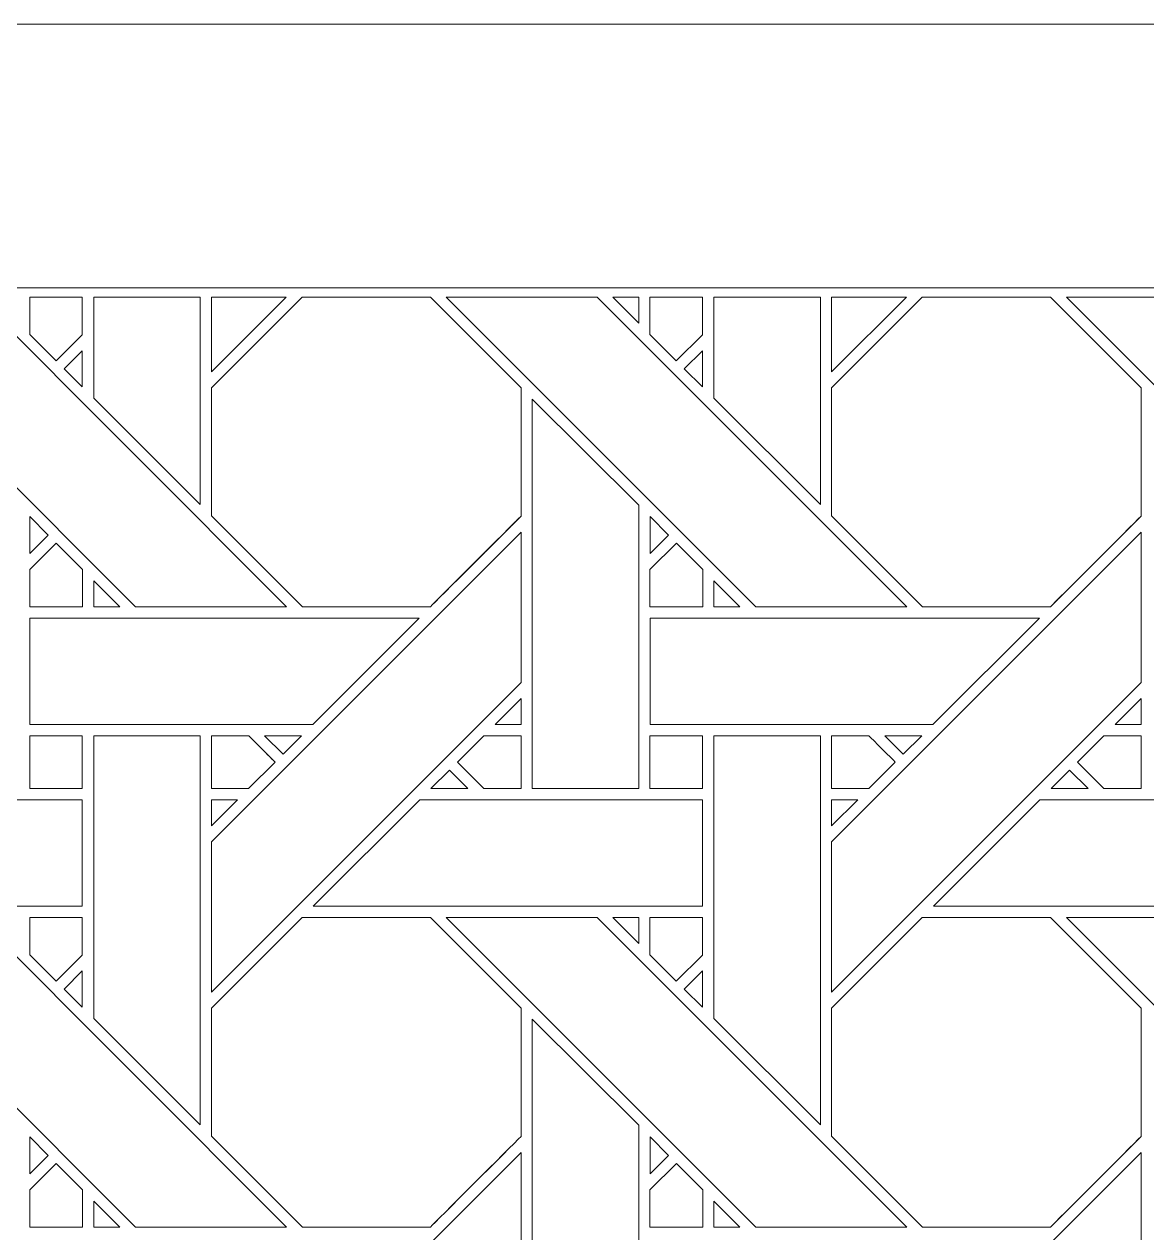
# Model space of a CAD drawing. Header units: inches. Extents: x 5.4 to 19.4, y 5.6 to 12.6.
# Drawn here: x 7.116 to 8.833, y 10.746 to 12.595 of the extents above; entities that cross this region are included whole.
import ezdxf

# ---------------------------------------------------------------- set-up
doc = ezdxf.new("R2010")
doc.units = ezdxf.units.IN
doc.header["$MEASUREMENT"] = 0
doc.layers.add('Design', color=7, linetype='Continuous', lineweight=0)

msp = doc.modelspace()

# ---------------------------------------------------------------- linework, layer by layer
at = {"layer": 'Design'}
for points, knots in [([(5.3829, 12.5948), (5.3829, 12.5948), (5.3829, 5.5948), (5.3829, 5.5948), (5.3829, 5.5948), (19.3829, 5.5948), (19.3829, 5.5948), (19.3829, 5.5948), (19.3829, 12.5948), (19.3829, 12.5948), (19.3829, 12.5948), (5.3829, 12.5948), (5.3829, 12.5948)], [0, 0, 0, 0, 1, 1, 1, 2, 2, 2, 3, 3, 3, 4, 4, 4, 4]), ([(5.8069, 12.1914), (5.8069, 12.1914), (5.8069, 5.9981), (5.8069, 5.9981), (5.8069, 5.9981), (18.9588, 5.9981), (18.9588, 5.9981), (18.9588, 5.9981), (18.9588, 12.1914), (18.9588, 12.1914), (18.9588, 12.1914), (5.8069, 12.1914), (5.8069, 12.1914)], [0, 0, 0, 0, 1, 1, 1, 2, 2, 2, 3, 3, 3, 4, 4, 4, 4]), ([(7.5174, 11.7036), (7.5174, 11.7036), (7.2864, 11.7036), (7.2864, 11.7036), (7.2864, 11.7036), (6.8128, 12.1773), (6.8128, 12.1773), (6.8128, 12.1773), (7.0438, 12.1773), (7.0438, 12.1773), (7.0438, 12.1773), (7.5174, 11.7036), (7.5174, 11.7036)], [0, 0, 0, 0, 1, 1, 1, 2, 2, 2, 3, 3, 3, 4, 4, 4, 4]), ([(7.2047, 12.1773), (7.2047, 12.1773), (7.2047, 12.1197), (7.2047, 12.1197), (7.2047, 12.1197), (7.1647, 12.0798), (7.1647, 12.0798), (7.1647, 12.0798), (7.1245, 12.1201), (7.1245, 12.1201), (7.1245, 12.1201), (7.1245, 12.1773), (7.1245, 12.1773), (7.1245, 12.1773), (7.2047, 12.1773), (7.2047, 12.1773)], [0, 0, 0, 0, 1, 1, 1, 2, 2, 2, 3, 3, 3, 4, 4, 4, 5, 5, 5, 5]), ([(7.2047, 12.1773), (7.2047, 12.1773), (7.2047, 12.1197), (7.2047, 12.1197), (7.2047, 12.1197), (7.1649, 12.0797), (7.1649, 12.0797), (7.1649, 12.0797), (7.1245, 12.1201), (7.1245, 12.1201), (7.1245, 12.1201), (7.1245, 12.1773), (7.1245, 12.1773), (7.1245, 12.1773), (7.2047, 12.1773), (7.2047, 12.1773)], [0, 0, 0, 0, 1, 1, 1, 2, 2, 2, 3, 3, 3, 4, 4, 4, 5, 5, 5, 5]), ([(7.3853, 12.1773), (7.3853, 12.1773), (7.3853, 11.86), (7.3853, 11.86), (7.3853, 11.86), (7.2223, 12.0229), (7.2223, 12.0229), (7.2223, 12.0229), (7.2223, 12.1773), (7.2223, 12.1773), (7.2223, 12.1773), (7.3853, 12.1773), (7.3853, 12.1773)], [0, 0, 0, 0, 1, 1, 1, 2, 2, 2, 3, 3, 3, 4, 4, 4, 4]), ([(7.876, 11.8424), (7.8582, 11.8244), (7.7463, 11.7127), (7.7373, 11.7037), (7.7373, 11.7037), (7.5416, 11.7037), (7.5416, 11.7037), (7.5416, 11.7037), (7.4023, 11.8429), (7.4023, 11.8429), (7.4023, 11.8429), (7.4023, 12.0386), (7.4023, 12.0386), (7.4023, 12.0386), (7.5411, 12.1773), (7.5411, 12.1773), (7.5411, 12.1773), (7.7373, 12.1773), (7.7373, 12.1773), (7.7373, 12.1773), (7.876, 12.0386), (7.876, 12.0386), (7.876, 12.0386), (7.876, 11.8424), (7.876, 11.8424)], [0, 0, 0, 0, 1, 1, 1, 2, 2, 2, 3, 3, 3, 4, 4, 4, 5, 5, 5, 6, 6, 6, 7, 7, 7, 8, 8, 8, 8]), ([(7.7373, 12.1773), (7.7373, 12.1773), (7.876, 12.0386), (7.876, 12.0386), (7.876, 12.0386), (7.876, 11.8424), (7.876, 11.8424), (7.8579, 11.8241), (7.7461, 11.7124), (7.7373, 11.7037), (7.7373, 11.7037), (7.5416, 11.7037), (7.5416, 11.7037), (7.5416, 11.7037), (7.4023, 11.8429), (7.4023, 11.8429), (7.4023, 11.8429), (7.4023, 12.0386), (7.4023, 12.0386), (7.4023, 12.0386), (7.5411, 12.1773), (7.5411, 12.1773), (7.5411, 12.1773), (7.7373, 12.1773), (7.7373, 12.1773)], [0, 0, 0, 0, 1, 1, 1, 2, 2, 2, 3, 3, 3, 4, 4, 4, 5, 5, 5, 6, 6, 6, 7, 7, 7, 8, 8, 8, 8]), ([(7.4024, 12.0629), (7.4024, 12.0629), (7.4024, 12.1773), (7.4024, 12.1773), (7.4024, 12.1773), (7.5168, 12.1773), (7.5168, 12.1773), (7.5168, 12.1773), (7.4024, 12.0629), (7.4024, 12.0629)], [0, 0, 0, 0, 1, 1, 1, 2, 2, 2, 3, 3, 3, 3]), ([(8.4661, 11.7036), (8.4661, 11.7036), (8.2351, 11.7036), (8.2351, 11.7036), (8.2351, 11.7036), (7.7616, 12.1773), (7.7616, 12.1773), (7.7616, 12.1773), (7.9925, 12.1773), (7.9925, 12.1773), (7.9925, 12.1773), (8.4661, 11.7036), (8.4661, 11.7036)], [0, 0, 0, 0, 1, 1, 1, 2, 2, 2, 3, 3, 3, 4, 4, 4, 4]), ([(8.0166, 12.1773), (8.0166, 12.1773), (8.0561, 12.1773), (8.0561, 12.1773), (8.0561, 12.1773), (8.0561, 12.1374), (8.0561, 12.1374), (8.0561, 12.1374), (8.0166, 12.1773), (8.0166, 12.1773)], [0, 0, 0, 0, 1, 1, 1, 2, 2, 2, 3, 3, 3, 3]), ([(8.1535, 12.1773), (8.1535, 12.1773), (8.1535, 12.1197), (8.1535, 12.1197), (8.1535, 12.1197), (8.1135, 12.0798), (8.1135, 12.0798), (8.1135, 12.0798), (8.0732, 12.1201), (8.0732, 12.1201), (8.0732, 12.1201), (8.0732, 12.1773), (8.0732, 12.1773), (8.0732, 12.1773), (8.1535, 12.1773), (8.1535, 12.1773)], [0, 0, 0, 0, 1, 1, 1, 2, 2, 2, 3, 3, 3, 4, 4, 4, 5, 5, 5, 5]), ([(8.1535, 12.1773), (8.1535, 12.1773), (8.1535, 12.1197), (8.1535, 12.1197), (8.1535, 12.1197), (8.1135, 12.0798), (8.1135, 12.0798), (8.1135, 12.0798), (8.0732, 12.1201), (8.0732, 12.1201), (8.0732, 12.1201), (8.0732, 12.1773), (8.0732, 12.1773), (8.0732, 12.1773), (8.1535, 12.1773), (8.1535, 12.1773)], [0, 0, 0, 0, 1, 1, 1, 2, 2, 2, 3, 3, 3, 4, 4, 4, 5, 5, 5, 5]), ([(8.334, 12.1773), (8.334, 12.1773), (8.334, 11.86), (8.334, 11.86), (8.334, 11.86), (8.1711, 12.0229), (8.1711, 12.0229), (8.1711, 12.0229), (8.1711, 12.1773), (8.1711, 12.1773), (8.1711, 12.1773), (8.334, 12.1773), (8.334, 12.1773)], [0, 0, 0, 0, 1, 1, 1, 2, 2, 2, 3, 3, 3, 4, 4, 4, 4]), ([(8.8247, 11.8424), (8.8069, 11.8244), (8.695, 11.7127), (8.686, 11.7037), (8.686, 11.7037), (8.4903, 11.7037), (8.4903, 11.7037), (8.4903, 11.7037), (8.3511, 11.8429), (8.3511, 11.8429), (8.3511, 11.8429), (8.3511, 12.0386), (8.3511, 12.0386), (8.3511, 12.0386), (8.4898, 12.1773), (8.4898, 12.1773), (8.4898, 12.1773), (8.686, 12.1773), (8.686, 12.1773), (8.686, 12.1773), (8.8247, 12.0386), (8.8247, 12.0386), (8.8247, 12.0386), (8.8247, 11.8424), (8.8247, 11.8424)], [0, 0, 0, 0, 1, 1, 1, 2, 2, 2, 3, 3, 3, 4, 4, 4, 5, 5, 5, 6, 6, 6, 7, 7, 7, 8, 8, 8, 8]), ([(8.3511, 12.0629), (8.3511, 12.0629), (8.3511, 12.1773), (8.3511, 12.1773), (8.3511, 12.1773), (8.4655, 12.1773), (8.4655, 12.1773), (8.4655, 12.1773), (8.3511, 12.0629), (8.3511, 12.0629)], [0, 0, 0, 0, 1, 1, 1, 2, 2, 2, 3, 3, 3, 3]), ([(8.686, 12.1773), (8.686, 12.1773), (8.8247, 12.0386), (8.8247, 12.0386), (8.8247, 12.0386), (8.8247, 11.8424), (8.8247, 11.8424), (8.8066, 11.8241), (8.6948, 11.7124), (8.686, 11.7037), (8.686, 11.7037), (8.4903, 11.7037), (8.4903, 11.7037), (8.4903, 11.7037), (8.3511, 11.8429), (8.3511, 11.8429), (8.3511, 11.8429), (8.3511, 12.0386), (8.3511, 12.0386), (8.3511, 12.0386), (8.4898, 12.1773), (8.4898, 12.1773), (8.4898, 12.1773), (8.686, 12.1773), (8.686, 12.1773)], [0, 0, 0, 0, 1, 1, 1, 2, 2, 2, 3, 3, 3, 4, 4, 4, 5, 5, 5, 6, 6, 6, 7, 7, 7, 8, 8, 8, 8]), ([(9.4149, 11.7036), (9.4149, 11.7036), (9.1838, 11.7036), (9.1838, 11.7036), (9.1838, 11.7036), (8.7103, 12.1773), (8.7103, 12.1773), (8.7103, 12.1773), (8.9412, 12.1773), (8.9412, 12.1773), (8.9412, 12.1773), (9.4149, 11.7036), (9.4149, 11.7036)], [0, 0, 0, 0, 1, 1, 1, 2, 2, 2, 3, 3, 3, 4, 4, 4, 4]), ([(7.177, 12.0676), (7.177, 12.0676), (7.2048, 12.0954), (7.2048, 12.0954), (7.2048, 12.0954), (7.2048, 12.0403), (7.2048, 12.0403), (7.2048, 12.0403), (7.177, 12.0676), (7.177, 12.0676)], [0, 0, 0, 0, 1, 1, 1, 2, 2, 2, 3, 3, 3, 3]), ([(8.1258, 12.0676), (8.1258, 12.0676), (8.1535, 12.0954), (8.1535, 12.0954), (8.1535, 12.0954), (8.1535, 12.0403), (8.1535, 12.0403), (8.1535, 12.0403), (8.1258, 12.0676), (8.1258, 12.0676)], [0, 0, 0, 0, 1, 1, 1, 2, 2, 2, 3, 3, 3, 3]), ([(7.8932, 11.4256), (7.8932, 11.4256), (7.8932, 12.0214), (7.8932, 12.0214), (7.8932, 12.0214), (8.056, 11.8593), (8.056, 11.8593), (8.056, 11.8593), (8.056, 11.4256), (8.056, 11.4256), (8.056, 11.4256), (7.8932, 11.4256), (7.8932, 11.4256)], [0, 0, 0, 0, 1, 1, 1, 2, 2, 2, 3, 3, 3, 4, 4, 4, 4]), ([(7.1246, 11.7851), (7.1246, 11.7851), (7.1246, 11.8418), (7.1246, 11.8418), (7.1246, 11.8418), (7.1527, 11.8132), (7.1527, 11.8132), (7.1527, 11.8132), (7.1246, 11.7851), (7.1246, 11.7851)], [0, 0, 0, 0, 1, 1, 1, 2, 2, 2, 3, 3, 3, 3]), ([(8.0733, 11.7851), (8.0733, 11.7851), (8.0733, 11.8418), (8.0733, 11.8418), (8.0733, 11.8418), (8.1015, 11.8132), (8.1015, 11.8132), (8.1015, 11.8132), (8.0733, 11.7851), (8.0733, 11.7851)], [0, 0, 0, 0, 1, 1, 1, 2, 2, 2, 3, 3, 3, 3]), ([(7.8761, 11.5879), (7.8761, 11.5879), (7.4024, 11.1142), (7.4024, 11.1142), (7.4024, 11.1142), (7.4024, 11.3443), (7.4024, 11.3443), (7.4024, 11.3443), (7.8761, 11.8179), (7.8761, 11.8179), (7.8761, 11.8179), (7.8761, 11.5879), (7.8761, 11.5879)], [0, 0, 0, 0, 1, 1, 1, 2, 2, 2, 3, 3, 3, 4, 4, 4, 4]), ([(8.8248, 11.5879), (8.8248, 11.5879), (8.3511, 11.1142), (8.3511, 11.1142), (8.3511, 11.1142), (8.3511, 11.3443), (8.3511, 11.3443), (8.3511, 11.3443), (8.8248, 11.8179), (8.8248, 11.8179), (8.8248, 11.8179), (8.8248, 11.5879), (8.8248, 11.5879)], [0, 0, 0, 0, 1, 1, 1, 2, 2, 2, 3, 3, 3, 4, 4, 4, 4]), ([(7.2051, 11.7035), (7.2051, 11.7035), (7.1244, 11.7035), (7.1244, 11.7035), (7.1244, 11.7035), (7.1244, 11.7607), (7.1244, 11.7607), (7.1244, 11.7607), (7.1648, 11.801), (7.1648, 11.801), (7.1648, 11.801), (7.2051, 11.7607), (7.2051, 11.7607), (7.2051, 11.7607), (7.2051, 11.7035), (7.2051, 11.7035)], [0, 0, 0, 0, 1, 1, 1, 2, 2, 2, 3, 3, 3, 4, 4, 4, 5, 5, 5, 5]), ([(7.1648, 11.801), (7.1648, 11.801), (7.2052, 11.7607), (7.2052, 11.7607), (7.2052, 11.7607), (7.2052, 11.7034), (7.2052, 11.7034), (7.2052, 11.7034), (7.1246, 11.7034), (7.1246, 11.7034), (7.1246, 11.7034), (7.1246, 11.7607), (7.1246, 11.7607), (7.1246, 11.7607), (7.1648, 11.801), (7.1648, 11.801)], [0, 0, 0, 0, 1, 1, 1, 2, 2, 2, 3, 3, 3, 4, 4, 4, 5, 5, 5, 5]), ([(8.0732, 11.7034), (8.0732, 11.7034), (8.0732, 11.7607), (8.0732, 11.7607), (8.0732, 11.7607), (8.1136, 11.801), (8.1136, 11.801), (8.1136, 11.801), (8.1539, 11.7607), (8.1539, 11.7607), (8.1539, 11.7607), (8.1539, 11.7034), (8.1539, 11.7034), (8.1539, 11.7034), (8.0732, 11.7034), (8.0732, 11.7034)], [0, 0, 0, 0, 1, 1, 1, 2, 2, 2, 3, 3, 3, 4, 4, 4, 5, 5, 5, 5]), ([(8.1136, 11.801), (8.1136, 11.801), (8.1539, 11.7607), (8.1539, 11.7607), (8.1539, 11.7607), (8.1539, 11.7034), (8.1539, 11.7034), (8.1539, 11.7034), (8.0732, 11.7034), (8.0732, 11.7034), (8.0732, 11.7034), (8.0732, 11.7607), (8.0732, 11.7607), (8.0732, 11.7607), (8.1136, 11.801), (8.1136, 11.801)], [0, 0, 0, 0, 1, 1, 1, 2, 2, 2, 3, 3, 3, 4, 4, 4, 5, 5, 5, 5]), ([(7.2225, 11.7036), (7.2225, 11.7036), (7.2225, 11.7434), (7.2225, 11.7434), (7.2225, 11.7434), (7.2622, 11.7036), (7.2622, 11.7036), (7.2622, 11.7036), (7.2225, 11.7036), (7.2225, 11.7036)], [0, 0, 0, 0, 1, 1, 1, 2, 2, 2, 3, 3, 3, 3]), ([(8.1712, 11.7036), (8.1712, 11.7036), (8.1712, 11.7434), (8.1712, 11.7434), (8.1712, 11.7434), (8.2109, 11.7036), (8.2109, 11.7036), (8.2109, 11.7036), (8.1712, 11.7036), (8.1712, 11.7036)], [0, 0, 0, 0, 1, 1, 1, 2, 2, 2, 3, 3, 3, 3]), ([(7.5575, 11.5237), (7.5575, 11.5237), (7.1246, 11.5237), (7.1246, 11.5237), (7.1246, 11.5237), (7.1246, 11.6864), (7.1246, 11.6864), (7.1246, 11.6864), (7.7202, 11.6864), (7.7202, 11.6864), (7.7202, 11.6864), (7.5575, 11.5237), (7.5575, 11.5237)], [0, 0, 0, 0, 1, 1, 1, 2, 2, 2, 3, 3, 3, 4, 4, 4, 4]), ([(8.5062, 11.5237), (8.5062, 11.5237), (8.0733, 11.5237), (8.0733, 11.5237), (8.0733, 11.5237), (8.0733, 11.6864), (8.0733, 11.6864), (8.0733, 11.6864), (8.669, 11.6864), (8.669, 11.6864), (8.669, 11.6864), (8.5062, 11.5237), (8.5062, 11.5237)], [0, 0, 0, 0, 1, 1, 1, 2, 2, 2, 3, 3, 3, 4, 4, 4, 4]), ([(7.8363, 11.5237), (7.8363, 11.5237), (7.8761, 11.5635), (7.8761, 11.5635), (7.8761, 11.5635), (7.8761, 11.5237), (7.8761, 11.5237), (7.8761, 11.5237), (7.8363, 11.5237), (7.8363, 11.5237)], [0, 0, 0, 0, 1, 1, 1, 2, 2, 2, 3, 3, 3, 3]), ([(8.785, 11.5237), (8.785, 11.5237), (8.8248, 11.5635), (8.8248, 11.5635), (8.8248, 11.5635), (8.8248, 11.5237), (8.8248, 11.5237), (8.8248, 11.5237), (8.785, 11.5237), (8.785, 11.5237)], [0, 0, 0, 0, 1, 1, 1, 2, 2, 2, 3, 3, 3, 3]), ([(7.1245, 11.4256), (7.1245, 11.4256), (7.1245, 11.5064), (7.1245, 11.5064), (7.1245, 11.5064), (7.2047, 11.5064), (7.2047, 11.5064), (7.2047, 11.5064), (7.2047, 11.4256), (7.2047, 11.4256), (7.2047, 11.4256), (7.1245, 11.4256), (7.1245, 11.4256)], [0, 0, 0, 0, 1, 1, 1, 2, 2, 2, 3, 3, 3, 4, 4, 4, 4]), ([(7.1245, 11.4256), (7.1245, 11.4256), (7.1245, 11.5064), (7.1245, 11.5064), (7.1245, 11.5064), (7.2047, 11.5064), (7.2047, 11.5064), (7.2047, 11.5064), (7.2047, 11.4256), (7.2047, 11.4256), (7.2047, 11.4256), (7.1245, 11.4256), (7.1245, 11.4256)], [0, 0, 0, 0, 1, 1, 1, 2, 2, 2, 3, 3, 3, 4, 4, 4, 4]), ([(7.2223, 11.0742), (7.2223, 11.0742), (7.2223, 11.5064), (7.2223, 11.5064), (7.2223, 11.5064), (7.3853, 11.5064), (7.3853, 11.5064), (7.3853, 11.5064), (7.3853, 10.9113), (7.3853, 10.9113), (7.3853, 10.9113), (7.2223, 11.0742), (7.2223, 11.0742)], [0, 0, 0, 0, 1, 1, 1, 2, 2, 2, 3, 3, 3, 4, 4, 4, 4]), ([(7.4594, 11.5064), (7.4646, 11.5013), (7.4953, 11.4705), (7.4997, 11.4661), (7.4997, 11.4661), (7.4593, 11.4257), (7.4593, 11.4257), (7.4593, 11.4257), (7.4023, 11.4257), (7.4023, 11.4257), (7.4023, 11.4257), (7.4023, 11.5064), (7.4023, 11.5064), (7.4023, 11.5064), (7.4594, 11.5064), (7.4594, 11.5064)], [0, 0, 0, 0, 1, 1, 1, 2, 2, 2, 3, 3, 3, 4, 4, 4, 5, 5, 5, 5]), ([(7.484, 11.4819), (7.4899, 11.4759), (7.4956, 11.4702), (7.4997, 11.4661), (7.4997, 11.4661), (7.4593, 11.4257), (7.4593, 11.4257), (7.4593, 11.4257), (7.4023, 11.4257), (7.4023, 11.4257), (7.4023, 11.4257), (7.4023, 11.5064), (7.4023, 11.5064), (7.4023, 11.5064), (7.4594, 11.5064), (7.4594, 11.5064), (7.4648, 11.5011), (7.4747, 11.4912), (7.484, 11.4819)], [0, 0, 0, 0, 1, 1, 1, 2, 2, 2, 3, 3, 3, 4, 4, 4, 5, 5, 5, 6, 6, 6, 6]), ([(7.4838, 11.5064), (7.4838, 11.5064), (7.5403, 11.5064), (7.5403, 11.5064), (7.5403, 11.5064), (7.512, 11.4782), (7.512, 11.4782), (7.512, 11.4782), (7.4838, 11.5064), (7.4838, 11.5064)], [0, 0, 0, 0, 1, 1, 1, 2, 2, 2, 3, 3, 3, 3]), ([(7.876, 11.5064), (7.876, 11.5064), (7.876, 11.4256), (7.876, 11.4256), (7.876, 11.4256), (7.8189, 11.4256), (7.8189, 11.4256), (7.8189, 11.4256), (7.7786, 11.466), (7.7786, 11.466), (7.7786, 11.466), (7.819, 11.5064), (7.819, 11.5064), (7.819, 11.5064), (7.876, 11.5064), (7.876, 11.5064)], [0, 0, 0, 0, 1, 1, 1, 2, 2, 2, 3, 3, 3, 4, 4, 4, 5, 5, 5, 5]), ([(7.876, 11.5064), (7.876, 11.5064), (7.876, 11.4256), (7.876, 11.4256), (7.876, 11.4256), (7.8189, 11.4256), (7.8189, 11.4256), (7.8189, 11.4256), (7.7786, 11.466), (7.7786, 11.466), (7.7786, 11.466), (7.819, 11.5064), (7.819, 11.5064), (7.819, 11.5064), (7.876, 11.5064), (7.876, 11.5064)], [0, 0, 0, 0, 1, 1, 1, 2, 2, 2, 3, 3, 3, 4, 4, 4, 5, 5, 5, 5]), ([(8.1535, 11.4256), (8.1535, 11.4256), (8.0732, 11.4256), (8.0732, 11.4256), (8.0732, 11.4256), (8.0732, 11.5064), (8.0732, 11.5064), (8.0732, 11.5064), (8.1535, 11.5064), (8.1535, 11.5064), (8.1535, 11.5064), (8.1535, 11.4256), (8.1535, 11.4256)], [0, 0, 0, 0, 1, 1, 1, 2, 2, 2, 3, 3, 3, 4, 4, 4, 4]), ([(8.0732, 11.5064), (8.0732, 11.5064), (8.1535, 11.5064), (8.1535, 11.5064), (8.1535, 11.5064), (8.1535, 11.4256), (8.1535, 11.4256), (8.1535, 11.4256), (8.0732, 11.4256), (8.0732, 11.4256), (8.0732, 11.4256), (8.0732, 11.5064), (8.0732, 11.5064)], [0, 0, 0, 0, 1, 1, 1, 2, 2, 2, 3, 3, 3, 4, 4, 4, 4]), ([(8.1711, 11.0742), (8.1711, 11.0742), (8.1711, 11.5064), (8.1711, 11.5064), (8.1711, 11.5064), (8.334, 11.5064), (8.334, 11.5064), (8.334, 11.5064), (8.334, 10.9113), (8.334, 10.9113), (8.334, 10.9113), (8.1711, 11.0742), (8.1711, 11.0742)], [0, 0, 0, 0, 1, 1, 1, 2, 2, 2, 3, 3, 3, 4, 4, 4, 4]), ([(8.4081, 11.5064), (8.4133, 11.5013), (8.4441, 11.4705), (8.4485, 11.4661), (8.4485, 11.4661), (8.4081, 11.4257), (8.4081, 11.4257), (8.4081, 11.4257), (8.3511, 11.4257), (8.3511, 11.4257), (8.3511, 11.4257), (8.3511, 11.5064), (8.3511, 11.5064), (8.3511, 11.5064), (8.4081, 11.5064), (8.4081, 11.5064)], [0, 0, 0, 0, 1, 1, 1, 2, 2, 2, 3, 3, 3, 4, 4, 4, 5, 5, 5, 5]), ([(8.4485, 11.4661), (8.4485, 11.4661), (8.4081, 11.4257), (8.4081, 11.4257), (8.4081, 11.4257), (8.3511, 11.4257), (8.3511, 11.4257), (8.3511, 11.4257), (8.3511, 11.5064), (8.3511, 11.5064), (8.3511, 11.5064), (8.4081, 11.5064), (8.4081, 11.5064), (8.4134, 11.5012), (8.4442, 11.4704), (8.4485, 11.4661)], [0, 0, 0, 0, 1, 1, 1, 2, 2, 2, 3, 3, 3, 4, 4, 4, 5, 5, 5, 5]), ([(8.4326, 11.5064), (8.4326, 11.5064), (8.489, 11.5064), (8.489, 11.5064), (8.489, 11.5064), (8.4607, 11.4782), (8.4607, 11.4782), (8.4607, 11.4782), (8.4326, 11.5064), (8.4326, 11.5064)], [0, 0, 0, 0, 1, 1, 1, 2, 2, 2, 3, 3, 3, 3]), ([(8.8248, 11.5064), (8.8248, 11.5064), (8.8248, 11.4256), (8.8248, 11.4256), (8.8248, 11.4256), (8.7676, 11.4256), (8.7676, 11.4256), (8.7676, 11.4256), (8.7273, 11.466), (8.7273, 11.466), (8.7273, 11.466), (8.7677, 11.5064), (8.7677, 11.5064), (8.7677, 11.5064), (8.8248, 11.5064), (8.8248, 11.5064)], [0, 0, 0, 0, 1, 1, 1, 2, 2, 2, 3, 3, 3, 4, 4, 4, 5, 5, 5, 5]), ([(8.8248, 11.5064), (8.8248, 11.5064), (8.8248, 11.4256), (8.8248, 11.4256), (8.8248, 11.4256), (8.7676, 11.4256), (8.7676, 11.4256), (8.7676, 11.4256), (8.7273, 11.466), (8.7273, 11.466), (8.7273, 11.466), (8.7677, 11.5064), (8.7677, 11.5064), (8.7677, 11.5064), (8.8248, 11.5064), (8.8248, 11.5064)], [0, 0, 0, 0, 1, 1, 1, 2, 2, 2, 3, 3, 3, 4, 4, 4, 5, 5, 5, 5]), ([(7.7947, 11.4256), (7.7947, 11.4256), (7.7382, 11.4256), (7.7382, 11.4256), (7.7382, 11.4256), (7.7665, 11.4539), (7.7665, 11.4539), (7.7665, 11.4539), (7.7947, 11.4256), (7.7947, 11.4256)], [0, 0, 0, 0, 1, 1, 1, 2, 2, 2, 3, 3, 3, 3]), ([(8.7435, 11.4256), (8.7435, 11.4256), (8.687, 11.4256), (8.687, 11.4256), (8.687, 11.4256), (8.7152, 11.4539), (8.7152, 11.4539), (8.7152, 11.4539), (8.7435, 11.4256), (8.7435, 11.4256)], [0, 0, 0, 0, 1, 1, 1, 2, 2, 2, 3, 3, 3, 3]), ([(7.2048, 11.4085), (7.2048, 11.4085), (7.2048, 11.2457), (7.2048, 11.2457), (7.2048, 11.2457), (6.6095, 11.2457), (6.6095, 11.2457), (6.6095, 11.2457), (6.7724, 11.4085), (6.7724, 11.4085), (6.7724, 11.4085), (7.2048, 11.4085), (7.2048, 11.4085)], [0, 0, 0, 0, 1, 1, 1, 2, 2, 2, 3, 3, 3, 4, 4, 4, 4]), ([(7.4422, 11.4085), (7.4422, 11.4085), (7.4024, 11.3687), (7.4024, 11.3687), (7.4024, 11.3687), (7.4024, 11.4085), (7.4024, 11.4085), (7.4024, 11.4085), (7.4422, 11.4085), (7.4422, 11.4085)], [0, 0, 0, 0, 1, 1, 1, 2, 2, 2, 3, 3, 3, 3]), ([(8.1535, 11.4085), (8.1535, 11.4085), (8.1535, 11.2457), (8.1535, 11.2457), (8.1535, 11.2457), (7.5582, 11.2457), (7.5582, 11.2457), (7.5582, 11.2457), (7.7211, 11.4085), (7.7211, 11.4085), (7.7211, 11.4085), (8.1535, 11.4085), (8.1535, 11.4085)], [0, 0, 0, 0, 1, 1, 1, 2, 2, 2, 3, 3, 3, 4, 4, 4, 4]), ([(8.391, 11.4085), (8.391, 11.4085), (8.3511, 11.3687), (8.3511, 11.3687), (8.3511, 11.3687), (8.3511, 11.4085), (8.3511, 11.4085), (8.3511, 11.4085), (8.391, 11.4085), (8.391, 11.4085)], [0, 0, 0, 0, 1, 1, 1, 2, 2, 2, 3, 3, 3, 3]), ([(9.1022, 11.4085), (9.1022, 11.4085), (9.1022, 11.2457), (9.1022, 11.2457), (9.1022, 11.2457), (8.507, 11.2457), (8.507, 11.2457), (8.507, 11.2457), (8.6698, 11.4085), (8.6698, 11.4085), (8.6698, 11.4085), (9.1022, 11.4085), (9.1022, 11.4085)], [0, 0, 0, 0, 1, 1, 1, 2, 2, 2, 3, 3, 3, 4, 4, 4, 4]), ([(7.5174, 10.7549), (7.5174, 10.7549), (7.2864, 10.7549), (7.2864, 10.7549), (7.2864, 10.7549), (6.8128, 11.2285), (6.8128, 11.2285), (6.8128, 11.2285), (7.0438, 11.2285), (7.0438, 11.2285), (7.0438, 11.2285), (7.5174, 10.7549), (7.5174, 10.7549)], [0, 0, 0, 0, 1, 1, 1, 2, 2, 2, 3, 3, 3, 4, 4, 4, 4]), ([(7.2047, 11.2286), (7.2047, 11.2286), (7.2047, 11.171), (7.2047, 11.171), (7.2047, 11.171), (7.1648, 11.131), (7.1648, 11.131), (7.1648, 11.131), (7.1245, 11.1714), (7.1245, 11.1714), (7.1245, 11.1714), (7.1245, 11.2286), (7.1245, 11.2286), (7.1245, 11.2286), (7.2047, 11.2286), (7.2047, 11.2286)], [0, 0, 0, 0, 1, 1, 1, 2, 2, 2, 3, 3, 3, 4, 4, 4, 5, 5, 5, 5]), ([(7.2047, 11.171), (7.2047, 11.171), (7.1648, 11.131), (7.1648, 11.131), (7.1648, 11.131), (7.1245, 11.1714), (7.1245, 11.1714), (7.1245, 11.1714), (7.1245, 11.2286), (7.1245, 11.2286), (7.1245, 11.2286), (7.2047, 11.2286), (7.2047, 11.2286), (7.2047, 11.2286), (7.2047, 11.171), (7.2047, 11.171)], [0, 0, 0, 0, 1, 1, 1, 2, 2, 2, 3, 3, 3, 4, 4, 4, 5, 5, 5, 5]), ([(7.5411, 11.2285), (7.5411, 11.2285), (7.7373, 11.2285), (7.7373, 11.2285), (7.7373, 11.2285), (7.876, 11.0898), (7.876, 11.0898), (7.876, 11.0898), (7.876, 10.8936), (7.876, 10.8936), (7.8582, 10.8757), (7.7463, 10.7639), (7.7373, 10.7549), (7.7373, 10.7549), (7.5416, 10.7549), (7.5416, 10.7549), (7.5416, 10.7549), (7.4023, 10.8942), (7.4023, 10.8942), (7.4023, 10.8942), (7.4023, 11.0898), (7.4023, 11.0898), (7.4023, 11.0898), (7.5411, 11.2285), (7.5411, 11.2285)], [0, 0, 0, 0, 1, 1, 1, 2, 2, 2, 3, 3, 3, 4, 4, 4, 5, 5, 5, 6, 6, 6, 7, 7, 7, 8, 8, 8, 8]), ([(7.7373, 11.2285), (7.7373, 11.2285), (7.876, 11.0898), (7.876, 11.0898), (7.876, 11.0898), (7.876, 10.8936), (7.876, 10.8936), (7.8584, 10.8759), (7.7464, 10.7641), (7.7373, 10.7549), (7.7373, 10.7549), (7.5416, 10.7549), (7.5416, 10.7549), (7.5416, 10.7549), (7.4023, 10.8942), (7.4023, 10.8942), (7.4023, 10.8942), (7.4023, 11.0898), (7.4023, 11.0898), (7.4023, 11.0898), (7.5411, 11.2285), (7.5411, 11.2285), (7.5411, 11.2285), (7.7373, 11.2285), (7.7373, 11.2285)], [0, 0, 0, 0, 1, 1, 1, 2, 2, 2, 3, 3, 3, 4, 4, 4, 5, 5, 5, 6, 6, 6, 7, 7, 7, 8, 8, 8, 8]), ([(8.4661, 10.7549), (8.4661, 10.7549), (8.2351, 10.7549), (8.2351, 10.7549), (8.2351, 10.7549), (7.7616, 11.2285), (7.7616, 11.2285), (7.7616, 11.2285), (7.9925, 11.2285), (7.9925, 11.2285), (7.9925, 11.2285), (8.4661, 10.7549), (8.4661, 10.7549)], [0, 0, 0, 0, 1, 1, 1, 2, 2, 2, 3, 3, 3, 4, 4, 4, 4]), ([(8.0166, 11.2285), (8.0166, 11.2285), (8.0561, 11.2285), (8.0561, 11.2285), (8.0561, 11.2285), (8.0561, 11.1887), (8.0561, 11.1887), (8.0561, 11.1887), (8.0166, 11.2285), (8.0166, 11.2285)], [0, 0, 0, 0, 1, 1, 1, 2, 2, 2, 3, 3, 3, 3]), ([(8.1535, 11.2286), (8.1535, 11.2286), (8.1535, 11.171), (8.1535, 11.171), (8.1535, 11.171), (8.1135, 11.131), (8.1135, 11.131), (8.1135, 11.131), (8.0732, 11.1714), (8.0732, 11.1714), (8.0732, 11.1714), (8.0732, 11.2286), (8.0732, 11.2286), (8.0732, 11.2286), (8.1535, 11.2286), (8.1535, 11.2286)], [0, 0, 0, 0, 1, 1, 1, 2, 2, 2, 3, 3, 3, 4, 4, 4, 5, 5, 5, 5]), ([(8.1535, 11.171), (8.1535, 11.171), (8.1135, 11.131), (8.1135, 11.131), (8.1135, 11.131), (8.0732, 11.1714), (8.0732, 11.1714), (8.0732, 11.1714), (8.0732, 11.2286), (8.0732, 11.2286), (8.0732, 11.2286), (8.1535, 11.2286), (8.1535, 11.2286), (8.1535, 11.2286), (8.1535, 11.171), (8.1535, 11.171)], [0, 0, 0, 0, 1, 1, 1, 2, 2, 2, 3, 3, 3, 4, 4, 4, 5, 5, 5, 5]), ([(8.4898, 11.2285), (8.4898, 11.2285), (8.686, 11.2285), (8.686, 11.2285), (8.686, 11.2285), (8.8247, 11.0898), (8.8247, 11.0898), (8.8247, 11.0898), (8.8247, 10.8936), (8.8247, 10.8936), (8.8069, 10.8757), (8.695, 10.7639), (8.686, 10.7549), (8.686, 10.7549), (8.4903, 10.7549), (8.4903, 10.7549), (8.4903, 10.7549), (8.3511, 10.8942), (8.3511, 10.8942), (8.3511, 10.8942), (8.3511, 11.0898), (8.3511, 11.0898), (8.3511, 11.0898), (8.4898, 11.2285), (8.4898, 11.2285)], [0, 0, 0, 0, 1, 1, 1, 2, 2, 2, 3, 3, 3, 4, 4, 4, 5, 5, 5, 6, 6, 6, 7, 7, 7, 8, 8, 8, 8]), ([(8.686, 11.2285), (8.686, 11.2285), (8.8247, 11.0898), (8.8247, 11.0898), (8.8247, 11.0898), (8.8247, 10.8936), (8.8247, 10.8936), (8.8066, 10.8754), (8.6948, 10.7637), (8.686, 10.7549), (8.686, 10.7549), (8.4903, 10.7549), (8.4903, 10.7549), (8.4903, 10.7549), (8.3511, 10.8942), (8.3511, 10.8942), (8.3511, 10.8942), (8.3511, 11.0898), (8.3511, 11.0898), (8.3511, 11.0898), (8.4898, 11.2285), (8.4898, 11.2285), (8.4898, 11.2285), (8.686, 11.2285), (8.686, 11.2285)], [0, 0, 0, 0, 1, 1, 1, 2, 2, 2, 3, 3, 3, 4, 4, 4, 5, 5, 5, 6, 6, 6, 7, 7, 7, 8, 8, 8, 8]), ([(9.4149, 10.7549), (9.4149, 10.7549), (9.1838, 10.7549), (9.1838, 10.7549), (9.1838, 10.7549), (8.7103, 11.2285), (8.7103, 11.2285), (8.7103, 11.2285), (8.9412, 11.2285), (8.9412, 11.2285), (8.9412, 11.2285), (9.4149, 10.7549), (9.4149, 10.7549)], [0, 0, 0, 0, 1, 1, 1, 2, 2, 2, 3, 3, 3, 4, 4, 4, 4]), ([(7.2048, 11.1467), (7.2048, 11.1467), (7.2048, 11.0915), (7.2048, 11.0915), (7.2048, 11.0915), (7.177, 11.1189), (7.177, 11.1189), (7.177, 11.1189), (7.2048, 11.1467), (7.2048, 11.1467)], [0, 0, 0, 0, 1, 1, 1, 2, 2, 2, 3, 3, 3, 3]), ([(8.1535, 11.1467), (8.1535, 11.1467), (8.1535, 11.0915), (8.1535, 11.0915), (8.1535, 11.0915), (8.1258, 11.1189), (8.1258, 11.1189), (8.1258, 11.1189), (8.1535, 11.1467), (8.1535, 11.1467)], [0, 0, 0, 0, 1, 1, 1, 2, 2, 2, 3, 3, 3, 3]), ([(7.8932, 10.4769), (7.8932, 10.4769), (7.8932, 11.0727), (7.8932, 11.0727), (7.8932, 11.0727), (8.056, 10.9106), (8.056, 10.9106), (8.056, 10.9106), (8.056, 10.4769), (8.056, 10.4769), (8.056, 10.4769), (7.8932, 10.4769), (7.8932, 10.4769)], [0, 0, 0, 0, 1, 1, 1, 2, 2, 2, 3, 3, 3, 4, 4, 4, 4]), ([(7.1246, 10.8363), (7.1246, 10.8363), (7.1246, 10.8931), (7.1246, 10.8931), (7.1246, 10.8931), (7.1527, 10.8645), (7.1527, 10.8645), (7.1527, 10.8645), (7.1246, 10.8363), (7.1246, 10.8363)], [0, 0, 0, 0, 1, 1, 1, 2, 2, 2, 3, 3, 3, 3]), ([(8.0733, 10.8363), (8.0733, 10.8363), (8.0733, 10.8931), (8.0733, 10.8931), (8.0733, 10.8931), (8.1015, 10.8645), (8.1015, 10.8645), (8.1015, 10.8645), (8.0733, 10.8363), (8.0733, 10.8363)], [0, 0, 0, 0, 1, 1, 1, 2, 2, 2, 3, 3, 3, 3]), ([(7.1245, 10.7547), (7.1245, 10.7547), (7.1245, 10.812), (7.1245, 10.812), (7.1245, 10.812), (7.1648, 10.8523), (7.1648, 10.8523), (7.1648, 10.8523), (7.2051, 10.812), (7.2051, 10.812), (7.2051, 10.812), (7.2051, 10.7547), (7.2051, 10.7547), (7.2051, 10.7547), (7.1245, 10.7547), (7.1245, 10.7547)], [0, 0, 0, 0, 1, 1, 1, 2, 2, 2, 3, 3, 3, 4, 4, 4, 5, 5, 5, 5]), ([(7.1648, 10.8523), (7.1648, 10.8523), (7.2051, 10.812), (7.2051, 10.812), (7.2051, 10.812), (7.2051, 10.7547), (7.2051, 10.7547), (7.2051, 10.7547), (7.1245, 10.7547), (7.1245, 10.7547), (7.1245, 10.7547), (7.1245, 10.812), (7.1245, 10.812), (7.1245, 10.812), (7.1648, 10.8523), (7.1648, 10.8523)], [0, 0, 0, 0, 1, 1, 1, 2, 2, 2, 3, 3, 3, 4, 4, 4, 5, 5, 5, 5]), ([(7.8761, 10.6391), (7.8761, 10.6391), (7.4024, 10.1655), (7.4024, 10.1655), (7.4024, 10.1655), (7.4024, 10.3956), (7.4024, 10.3956), (7.4024, 10.3956), (7.8761, 10.8692), (7.8761, 10.8692), (7.8761, 10.8692), (7.8761, 10.6391), (7.8761, 10.6391)], [0, 0, 0, 0, 1, 1, 1, 2, 2, 2, 3, 3, 3, 4, 4, 4, 4]), ([(8.0732, 10.7547), (8.0732, 10.7547), (8.0732, 10.812), (8.0732, 10.812), (8.0732, 10.812), (8.1136, 10.8523), (8.1136, 10.8523), (8.1136, 10.8523), (8.1539, 10.812), (8.1539, 10.812), (8.1539, 10.812), (8.1539, 10.7547), (8.1539, 10.7547), (8.1539, 10.7547), (8.0732, 10.7547), (8.0732, 10.7547)], [0, 0, 0, 0, 1, 1, 1, 2, 2, 2, 3, 3, 3, 4, 4, 4, 5, 5, 5, 5]), ([(8.1136, 10.8523), (8.1136, 10.8523), (8.1539, 10.812), (8.1539, 10.812), (8.1539, 10.812), (8.1539, 10.7547), (8.1539, 10.7547), (8.1539, 10.7547), (8.0732, 10.7547), (8.0732, 10.7547), (8.0732, 10.7547), (8.0732, 10.812), (8.0732, 10.812), (8.0732, 10.812), (8.1136, 10.8523), (8.1136, 10.8523)], [0, 0, 0, 0, 1, 1, 1, 2, 2, 2, 3, 3, 3, 4, 4, 4, 5, 5, 5, 5]), ([(8.8248, 10.6391), (8.8248, 10.6391), (8.3511, 10.1655), (8.3511, 10.1655), (8.3511, 10.1655), (8.3511, 10.3956), (8.3511, 10.3956), (8.3511, 10.3956), (8.8248, 10.8692), (8.8248, 10.8692), (8.8248, 10.8692), (8.8248, 10.6391), (8.8248, 10.6391)], [0, 0, 0, 0, 1, 1, 1, 2, 2, 2, 3, 3, 3, 4, 4, 4, 4]), ([(7.2225, 10.7549), (7.2225, 10.7549), (7.2225, 10.7947), (7.2225, 10.7947), (7.2225, 10.7947), (7.2622, 10.7549), (7.2622, 10.7549), (7.2622, 10.7549), (7.2225, 10.7549), (7.2225, 10.7549)], [0, 0, 0, 0, 1, 1, 1, 2, 2, 2, 3, 3, 3, 3]), ([(8.1712, 10.7549), (8.1712, 10.7549), (8.1712, 10.7947), (8.1712, 10.7947), (8.1712, 10.7947), (8.2109, 10.7549), (8.2109, 10.7549), (8.2109, 10.7549), (8.1712, 10.7549), (8.1712, 10.7549)], [0, 0, 0, 0, 1, 1, 1, 2, 2, 2, 3, 3, 3, 3])]:
    msp.add_open_spline(points, degree=3, knots=knots, dxfattribs=at)

doc.saveas('drawing.dxf')
